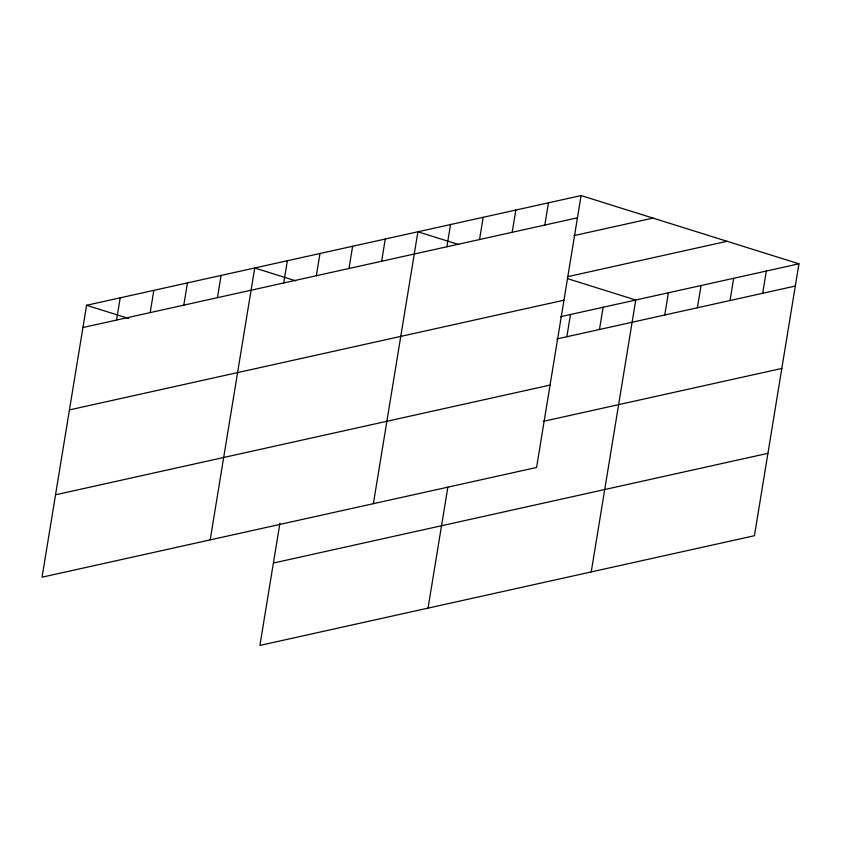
<?xml version="1.0" encoding="UTF-8"?>
<svg xmlns="http://www.w3.org/2000/svg" width="841" height="841" viewBox="0 0 841 841"><rect width="100%" height="100%" fill="white"/><g stroke="black" fill="none" stroke-linecap="round" stroke-linejoin="round"><path stroke-width="1.26" d="M581.099 195.575L86.57 305.283L42.05 577.189L536.569 467.47L581.099 195.575L798.95 263.811L754.43 535.717L259.901 645.425L279.927 523.165M116.563 320.053L120.2 297.819M150.192 312.6L153.829 290.366M183.822 305.136L187.459 282.902M217.441 297.672L221.088 275.449M210.187 539.88L254.718 267.985L295.611 280.799M283.711 282.975L287.349 260.742M316.353 275.732L319.99 253.498M348.983 268.489L352.631 246.255M381.625 261.257L385.262 239.023M373.383 503.675L417.903 231.78L458.808 244.594M446.907 246.77L450.545 224.536M479.538 239.527L483.186 217.293M428.037 608.127L447.854 487.149M512.18 232.284L515.817 210.061M544.821 225.052L548.458 202.818M566.845 336.736L570.482 314.502M599.475 329.493L603.123 307.259M591.234 571.922L635.754 300.016L567.58 278.665M664.758 315.007L668.395 292.784M697.389 307.774L701.037 285.541M730.03 300.531L733.678 278.297M762.671 293.288L766.309 271.054M82.933 327.517L577.462 217.808M573.909 235.638L652.994 218.092M567.633 276.668L727.055 241.293M69.446 409.903L563.964 300.195M560.442 316.731L798.95 263.811M556.795 338.965L795.313 286.045M55.538 494.792L550.067 385.083M543.307 421.352L781.815 368.442M273.399 563.039L767.917 453.331M86.57 305.283L128.715 318.487"/></g></svg>
